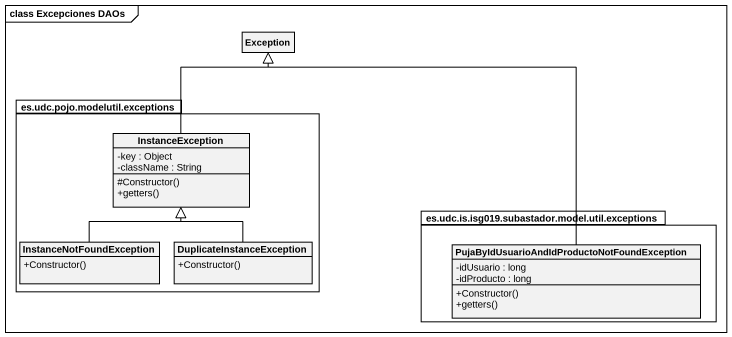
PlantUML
@startuml
mainframe class Excepciones DAOs
hide circle
hide empty members
skinparam classAttributeIconSize 0
class "Exception" as Exception_
package "es.udc.pojo.modelutil.exceptions" as es_udc_pojo_modelutil {
  class InstanceException {
    -key : Object
    -className : String
    #Constructor()
    +getters()
  }
  class InstanceNotFoundException {
    +Constructor()
  }
  class DuplicateInstanceException {
    +Constructor()
  }
}
package "es.udc.is.isg019.subastador.model.util.exceptions" as es_udc_is_isg019_subastador {
  class "PujaByIdUsuarioAndIdProductoNotFoundException" as PujaByIdUsuarioAndIdProducto {
    -idUsuario : long
    -idProducto : long
    +Constructor()
    +getters()
  }
}
InstanceException -up-|> Exception_
InstanceNotFoundException -up-|> InstanceException
DuplicateInstanceException -up-|> InstanceException
PujaByIdUsuarioAndIdProducto -up-|> Exception_
@enduml
